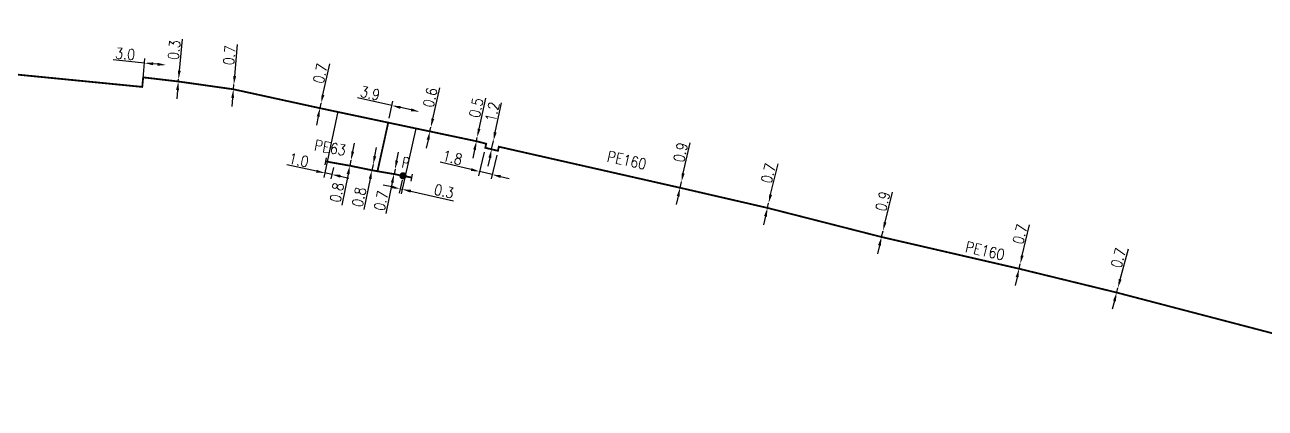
# Model space of a CAD drawing. Header units: millimetres. Extents: x 101000 to 102000, y 121011 to 122007.
# Drawn here: x 101656.4 to 101828.3, y 121724.9 to 121778 of the extents above; entities that cross this region are included whole.
import ezdxf
from ezdxf.enums import TextEntityAlignment as Align

# ---------------------------------------------------------------- set-up
doc = ezdxf.new("R2010")
doc.units = ezdxf.units.MM
doc.header["$PDMODE"] = 34
doc.linetypes.add('L_25_PE', pattern=[2000, 1000, 1000])
doc.layers.get('0').update_dxf_attribs({"linetype": 'CONTINUOUS'})
doc.layers.get('Defpoints').update_dxf_attribs({"linetype": 'CONTINUOUS'})
for name, color, linetype in [('L_150', 1, 'CONTINUOUS'), ('L_300', 7, 'CONTINUOUS'), ('L_340', 7, 'CONTINUOUS')]:
    doc.layers.add(name, color=color, linetype=linetype)
doc.styles.add('G_ROMANS', font='ROMANS.SHX', dxfattribs={"width": 0.75})
doc.styles.get("Standard").update_dxf_attribs({"font": 'romans.shx', "width": 0.85})
doc.dimstyles.get("Standard").update_dxf_attribs({"dimtxt": 1.5, "dimasz": 1.2, "dimexe": 0.625, "dimexo": 0.625, "dimgap": 0.25, "dimtad": 1, "dimdec": 1, "dimzin": 0, "dimdsep": 46, "dimtxsty": 'Standard', "dimcen": -0.5, "dimadec": 0, "dimazin": 0, "dimtfac": 1, "dimtdec": 1, "dimtmove": 0, "dimatfit": 3, "dimfxl": 0, "dimtolj": 1, "dimtzin": 0, "dimarcsym": 0})

# ---------------------------------------------------------------- blocks, each defined once
blk = doc.blocks.new('*D5')
at = {"layer": 'Defpoints', "color": 0, "linetype": 'Continuous', "transparency": 16777216}
for p in [(101699.94, 121766.58), (101699.32, 121758.84), (101698.01, 121757.45)]:
    blk.add_point(p, dxfattribs=at)
at = {"layer": 'L_340', "color": 0, "linetype": 'Continuous', "lineweight": -2, "transparency": 16777216}
for p, q in [((101699.81, 121765.97), (101697.88, 121756.83)), ((101696.83, 121757.69), (101692.73, 121758.56)), ((101698.99, 121757.24), (101698.01, 121757.45)), ((101699.19, 121758.23), (101698.86, 121756.63)), ((101700.16, 121756.99), (101701.33, 121756.74))]:
    blk.add_line(p, q, dxfattribs=at)
at = {"layer": 'L_340', "color": 0, "linetype": 'Continuous', "transparency": 16777216}
for points in [[(101696.87, 121757.89), (101696.79, 121757.5), (101698.01, 121757.45)], [(101700.2, 121757.19), (101700.12, 121756.8), (101698.99, 121757.24)]]:
    blk.add_solid(points, dxfattribs=at)
at = {"layer": 'L_340', "color": 0, "linetype": 'Continuous', "transparency": 16777216, "insert": (101694.4, 121759.23), "char_height": 1.5, "attachment_point": 5, "rotation": 348.0684}
blk.add_mtext('\\A1;1.0', dxfattribs=at)
blk = doc.blocks.new('*D6')
at = {"layer": 'Defpoints', "color": 0, "linetype": 'Continuous', "transparency": 16777216}
for p in [(101701.63, 121759.24), (101701.63, 121759.24), (101701.47, 121758.46)]:
    blk.add_point(p, dxfattribs=at)
at = {"layer": 'L_150', "color": 0, "linetype": 'Continuous', "lineweight": -2, "transparency": 16777216}
for p, q in [((101701.87, 121760.41), (101702.12, 121761.59)), ((101701.63, 121759.24), (101701.47, 121758.46)), ((101702.24, 121759.11), (101702.24, 121759.11)), ((101701.23, 121757.28), (101700.34, 121753)), ((101702.08, 121758.33), (101702.08, 121758.33))]:
    blk.add_line(p, q, dxfattribs=at)
at = {"layer": 'L_150', "color": 0, "linetype": 'Continuous', "transparency": 16777216}
for points in [[(101701.68, 121760.45), (101702.07, 121760.37), (101701.63, 121759.24)], [(101701.03, 121757.32), (101701.42, 121757.24), (101701.47, 121758.46)]]:
    blk.add_solid(points, dxfattribs=at)
at = {"layer": 'L_150', "color": 0, "linetype": 'Continuous', "transparency": 16777216, "insert": (101699.68, 121754.75), "char_height": 1.5, "attachment_point": 5, "rotation": 78.3434}
blk.add_mtext('\\A1;0.8', dxfattribs=at)
blk = doc.blocks.new('*D7')
at = {"layer": 'Defpoints', "color": 0, "linetype": 'Continuous', "transparency": 16777216}
for p in [(101711.12, 121765.94), (101711.12, 121765.94), (101706.79, 121764.43)]:
    blk.add_point(p, dxfattribs=at)
at = {"layer": 'L_150', "color": 0, "linetype": 'Continuous', "lineweight": -2, "transparency": 16777216}
for p, q in [((101707.31, 121766.79), (101702.54, 121767.85)), ((101706.93, 121765.04), (101707.45, 121767.4)), ((101709.95, 121766.2), (101708.49, 121766.53))]:
    blk.add_line(p, q, dxfattribs=at)
at = {"layer": 'L_150', "color": 0, "linetype": 'Continuous', "transparency": 16777216}
for points in [[(101708.53, 121766.72), (101708.44, 121766.33), (101707.31, 121766.79)], [(101709.99, 121766.4), (101709.91, 121766.01), (101711.12, 121765.94)]]:
    blk.add_solid(points, dxfattribs=at)
at = {"layer": 'L_150', "color": 0, "linetype": 'Continuous', "transparency": 16777216, "insert": (101704.28, 121768.49), "char_height": 1.5, "attachment_point": 5, "rotation": 347.4919}
blk.add_mtext('\\A1;3.9', dxfattribs=at)
blk = doc.blocks.new('*D8')
at = {"layer": 'Defpoints', "color": 0, "linetype": 'Continuous', "transparency": 16777216}
for p in [(101710.74, 121764.24), (101708.84, 121757.05), (101708.74, 121755.19)]:
    blk.add_point(p, dxfattribs=at)
at = {"layer": 'L_340', "color": 0, "linetype": 'Continuous', "lineweight": -2, "transparency": 16777216}
for p, q in [((101710.61, 121763.63), (101708.6, 121754.58)), ((101707.27, 121755.51), (101706.1, 121755.77)), ((101708.71, 121756.44), (101708.31, 121754.64)), ((101708.44, 121755.25), (101708.74, 121755.19)), ((101709.91, 121754.93), (101715.85, 121753.61))]:
    blk.add_line(p, q, dxfattribs=at)
at = {"layer": 'L_340', "color": 0, "linetype": 'Continuous', "transparency": 16777216}
for points in [[(101707.32, 121755.71), (101707.23, 121755.32), (101708.44, 121755.25)], [(101709.95, 121755.12), (101709.86, 121754.73), (101708.74, 121755.19)]]:
    blk.add_solid(points, dxfattribs=at)
at = {"layer": 'L_340', "color": 0, "linetype": 'Continuous', "transparency": 16777216, "insert": (101714.52, 121754.93), "char_height": 1.5, "attachment_point": 5, "rotation": 347.4919}
blk.add_mtext('\\A1;0.3', dxfattribs=at)
blk = doc.blocks.new('*D9')
at = {"layer": 'Defpoints', "color": 0, "linetype": 'Continuous', "transparency": 16777216}
for p in [(101704.53, 121757.83), (101704.69, 121758.61), (101704.69, 121758.61)]:
    blk.add_point(p, dxfattribs=at)
at = {"layer": 'L_150', "color": 0, "linetype": 'Continuous', "lineweight": -2, "transparency": 16777216}
for p, q in [((101704.93, 121759.78), (101705.17, 121760.96)), ((101704.69, 121758.61), (101704.53, 121757.83)), ((101704.29, 121756.65), (101703.41, 121752.37))]:
    blk.add_line(p, q, dxfattribs=at)
at = {"layer": 'L_150', "color": 0, "linetype": 'Continuous', "transparency": 16777216}
for points in [[(101704.73, 121759.82), (101705.13, 121759.74), (101704.69, 121758.61)], [(101704.09, 121756.69), (101704.48, 121756.61), (101704.53, 121757.83)]]:
    blk.add_solid(points, dxfattribs=at)
at = {"layer": 'L_150', "color": 0, "linetype": 'Continuous', "transparency": 16777216, "insert": (101702.75, 121754.12), "char_height": 1.5, "attachment_point": 5, "rotation": 78.3988}
blk.add_mtext('\\A1;0.8', dxfattribs=at)
blk = doc.blocks.new('*D10')
at = {"layer": 'Defpoints', "color": 0, "linetype": 'Continuous', "transparency": 16777216}
for p in [(101707.59, 121757.3), (101707.73, 121757.98), (101707.73, 121757.98)]:
    blk.add_point(p, dxfattribs=at)
at = {"layer": 'L_150', "color": 0, "linetype": 'Continuous', "lineweight": -2, "transparency": 16777216}
for p, q in [((101707.98, 121759.16), (101708.22, 121760.33)), ((101707.73, 121757.98), (101707.59, 121757.3)), ((101707.34, 121756.12), (101706.45, 121751.84))]:
    blk.add_line(p, q, dxfattribs=at)
at = {"layer": 'L_150', "color": 0, "linetype": 'Continuous', "transparency": 16777216}
for points in [[(101707.78, 121759.2), (101708.17, 121759.11), (101707.73, 121757.98)], [(101707.15, 121756.16), (101707.54, 121756.08), (101707.59, 121757.3)]]:
    blk.add_solid(points, dxfattribs=at)
at = {"layer": 'L_150', "color": 0, "linetype": 'Continuous', "transparency": 16777216, "insert": (101705.8, 121753.6), "char_height": 1.5, "attachment_point": 5, "rotation": 78.2138}
blk.add_mtext('\\A1;0.7', dxfattribs=at)
blk = doc.blocks.new('L_340_07')
at = {"color": 0, "linetype": 'Continuous', "const_width": 0.25, "flags": 128}
blk.add_lwpolyline([(0, 0), (1.25, 0)], dxfattribs=at)
at = {"color": 0, "linetype": 'Continuous', "flags": 128}
blk.add_lwpolyline([(1.25, -0.5), (1.25, 0.5)], dxfattribs=at)
at = {"color": 0, "linetype": 'Continuous', "style": 'G_ROMANS', "width": 0.75, "flags": 3}
for tag, p in [('DEF_LEG', (0.72, -3.47)), ('DEF_COUP', (0.72, -5.97)), ('DEF_TYPE', (0.72, -8.47))]:
    blk.add_attdef(tag, text='', height=1.2, dxfattribs=at).set_placement(p, align=Align.MIDDLE)
blk = doc.blocks.new('L_300_12')
at = {"color": 0, "linetype": 'Continuous', "const_width": 0.497, "flags": 128}
blk.add_lwpolyline([(-0.25, 0, 1), (0.25, 0, 1)], format="xyb", close=True, dxfattribs=at)
at = {"color": 0, "linetype": 'Continuous', "style": 'G_ROMANS', "width": 0.75}
blk.add_text('P', height=1.5, dxfattribs=at).set_placement((0, 1.85), align=Align.MIDDLE)
at = {"color": 0, "linetype": 'Continuous', "style": 'G_ROMANS', "width": 0.75, "flags": 3}
for tag, p in [('DEF_LEG', (0, -5)), ('DEF_COUP', (0, -7.5)), ('DEF_TYPE', (0, -10))]:
    blk.add_attdef(tag, text='', height=1.2, dxfattribs=at).set_placement(p, align=Align.MIDDLE)
blk = doc.blocks.new('*D483')
at = {"layer": 'Defpoints', "color": 0, "linetype": 'Continuous', "transparency": 16777216}
for p in [(101677.71, 121770.13), (101677.74, 121770.43), (101677.74, 121770.43)]:
    blk.add_point(p, dxfattribs=at)
at = {"layer": 'L_150', "color": 0, "linetype": 'Continuous', "lineweight": -2, "transparency": 16777216}
for p, q in [((101677.86, 121771.62), (101678.27, 121775.98)), ((101677.6, 121768.94), (101677.49, 121767.74)), ((101677.71, 121770.13), (101677.74, 121770.43))]:
    blk.add_line(p, q, dxfattribs=at)
at = {"layer": 'L_150', "color": 0, "linetype": 'Continuous', "transparency": 16777216}
for points in [[(101677.66, 121771.64), (101678.05, 121771.61), (101677.74, 121770.43)], [(101677.4, 121768.96), (101677.8, 121768.92), (101677.71, 121770.13)]]:
    blk.add_solid(points, dxfattribs=at)
at = {"layer": 'L_150', "color": 0, "linetype": 'Continuous', "transparency": 16777216, "insert": (101677.13, 121774.49), "char_height": 1.5, "attachment_point": 5, "rotation": 84.5449}
blk.add_mtext('\\A1;0.3', dxfattribs=at)
blk = doc.blocks.new('*D484')
at = {"layer": 'Defpoints', "color": 0, "linetype": 'Continuous', "transparency": 16777216}
for p in [(101676.01, 121772.41), (101676.01, 121772.41), (101672.71, 121769.38)]:
    blk.add_point(p, dxfattribs=at)
at = {"layer": 'L_150', "color": 0, "linetype": 'Continuous', "lineweight": -2, "transparency": 16777216}
for p, q in [((101673.03, 121772.69), (101668.68, 121773.11)), ((101672.77, 121770.01), (101673.09, 121773.32)), ((101674.82, 121772.52), (101674.22, 121772.58))]:
    blk.add_line(p, q, dxfattribs=at)
at = {"layer": 'L_150', "color": 0, "linetype": 'Continuous', "transparency": 16777216}
for points in [[(101674.24, 121772.78), (101674.2, 121772.38), (101673.03, 121772.69)], [(101674.84, 121772.72), (101674.8, 121772.32), (101676.01, 121772.41)]]:
    blk.add_solid(points, dxfattribs=at)
at = {"layer": 'L_150', "color": 0, "linetype": 'Continuous', "transparency": 16777216, "insert": (101670.35, 121773.95), "char_height": 1.5, "attachment_point": 5, "rotation": 354.5449}
blk.add_mtext('\\A1;3.0', dxfattribs=at)
blk = doc.blocks.new('*D485')
at = {"layer": 'Defpoints', "color": 0, "linetype": 'Continuous', "transparency": 16777216}
for p in [(101685.34, 121769.05), (101685.4, 121769.7), (101685.4, 121769.7)]:
    blk.add_point(p, dxfattribs=at)
at = {"layer": 'L_150', "color": 0, "linetype": 'Continuous', "lineweight": -2, "transparency": 16777216}
for p, q in [((101685.52, 121770.89), (101685.93, 121775.24)), ((101685.34, 121769.05), (101685.4, 121769.7)), ((101685.23, 121767.86), (101685.11, 121766.66))]:
    blk.add_line(p, q, dxfattribs=at)
at = {"layer": 'L_150', "color": 0, "linetype": 'Continuous', "transparency": 16777216}
for points in [[(101685.32, 121770.91), (101685.72, 121770.87), (101685.4, 121769.7)], [(101685.03, 121767.87), (101685.42, 121767.84), (101685.34, 121769.05)]]:
    blk.add_solid(points, dxfattribs=at)
at = {"layer": 'L_150', "color": 0, "linetype": 'Continuous', "transparency": 16777216, "insert": (101684.79, 121773.76), "char_height": 1.5, "attachment_point": 5, "rotation": 84.5169}
blk.add_mtext('\\A1;0.7', dxfattribs=at)
blk = doc.blocks.new('*D486')
at = {"layer": 'Defpoints', "color": 0, "linetype": 'Continuous', "transparency": 16777216}
for p in [(101697.34, 121766.43), (101697.49, 121767.12), (101697.49, 121767.12)]:
    blk.add_point(p, dxfattribs=at)
at = {"layer": 'L_150', "color": 0, "linetype": 'Continuous', "lineweight": -2, "transparency": 16777216}
for p, q in [((101697.75, 121768.29), (101698.7, 121772.56)), ((101697.34, 121766.43), (101697.49, 121767.12)), ((101697.08, 121765.26), (101696.83, 121764.09))]:
    blk.add_line(p, q, dxfattribs=at)
at = {"layer": 'L_150', "color": 0, "linetype": 'Continuous', "transparency": 16777216}
for points in [[(101697.56, 121768.33), (101697.95, 121768.25), (101697.49, 121767.12)], [(101696.89, 121765.31), (101697.28, 121765.22), (101697.34, 121766.43)]]:
    blk.add_solid(points, dxfattribs=at)
at = {"layer": 'L_150', "color": 0, "linetype": 'Continuous', "transparency": 16777216, "insert": (101697.38, 121771.23), "char_height": 1.5, "attachment_point": 5, "rotation": 77.549}
blk.add_mtext('\\A1;0.7', dxfattribs=at)
blk = doc.blocks.new('*D487')
at = {"layer": 'Defpoints', "color": 0, "linetype": 'Continuous', "transparency": 16777216}
for p in [(101712.7, 121763.8), (101712.7, 121763.8), (101712.57, 121763.21)]:
    blk.add_point(p, dxfattribs=at)
at = {"layer": 'L_150', "color": 0, "linetype": 'Continuous', "lineweight": -2, "transparency": 16777216}
for p, q in [((101712.96, 121764.97), (101713.92, 121769.23)), ((101712.57, 121763.21), (101712.7, 121763.8)), ((101712.31, 121762.04), (101712.04, 121760.87))]:
    blk.add_line(p, q, dxfattribs=at)
at = {"layer": 'L_150', "color": 0, "linetype": 'Continuous', "transparency": 16777216}
for points in [[(101712.77, 121765.01), (101713.16, 121764.92), (101712.7, 121763.8)], [(101712.11, 121762.09), (101712.5, 121762), (101712.57, 121763.21)]]:
    blk.add_solid(points, dxfattribs=at)
at = {"layer": 'L_150', "color": 0, "linetype": 'Continuous', "transparency": 16777216, "insert": (101712.6, 121767.91), "char_height": 1.5, "attachment_point": 5, "rotation": 77.3141}
blk.add_mtext('\\A1;0.6', dxfattribs=at)
blk = doc.blocks.new('*D488')
at = {"layer": 'Defpoints', "color": 0, "linetype": 'Continuous', "transparency": 16777216}
for p in [(101719.12, 121762.39), (101719.12, 121762.39), (101719.01, 121761.85)]:
    blk.add_point(p, dxfattribs=at)
at = {"layer": 'L_150', "color": 0, "linetype": 'Continuous', "lineweight": -2, "transparency": 16777216}
for p, q in [((101719.37, 121763.56), (101720.29, 121767.83)), ((101719.01, 121761.85), (101719.12, 121762.39)), ((101718.75, 121760.68), (101718.5, 121759.5))]:
    blk.add_line(p, q, dxfattribs=at)
at = {"layer": 'L_150', "color": 0, "linetype": 'Continuous', "transparency": 16777216}
for points in [[(101719.18, 121763.6), (101719.57, 121763.52), (101719.12, 121762.39)], [(101718.56, 121760.72), (101718.95, 121760.63), (101719.01, 121761.85)]]:
    blk.add_solid(points, dxfattribs=at)
at = {"layer": 'L_150', "color": 0, "linetype": 'Continuous', "transparency": 16777216, "insert": (101718.98, 121766.49), "char_height": 1.5, "attachment_point": 5, "rotation": 77.8939}
blk.add_mtext('\\A1;0.5', dxfattribs=at)
blk = doc.blocks.new('*D489')
at = {"layer": 'Defpoints', "color": 0, "linetype": 'Continuous', "transparency": 16777216}
for p in [(101721.11, 121760.73), (101721.36, 121761.91), (101721.36, 121761.91)]:
    blk.add_point(p, dxfattribs=at)
at = {"layer": 'L_150', "color": 0, "linetype": 'Continuous', "lineweight": -2, "transparency": 16777216}
for p, q in [((101721.62, 121763.08), (101722.49, 121767.18)), ((101721.11, 121760.73), (101721.36, 121761.91)), ((101720.86, 121759.56), (101720.61, 121758.39))]:
    blk.add_line(p, q, dxfattribs=at)
at = {"layer": 'L_150', "color": 0, "linetype": 'Continuous', "transparency": 16777216}
for points in [[(101721.42, 121763.12), (101721.81, 121763.04), (101721.36, 121761.91)], [(101720.67, 121759.6), (101721.06, 121759.52), (101721.11, 121760.73)]]:
    blk.add_solid(points, dxfattribs=at)
at = {"layer": 'L_150', "color": 0, "linetype": 'Continuous', "transparency": 16777216, "insert": (101721.2, 121765.92), "char_height": 1.5, "attachment_point": 5, "rotation": 77.8939}
blk.add_mtext('\\A1;1.2', dxfattribs=at)
blk = doc.blocks.new('*D490')
at = {"layer": 'Defpoints', "color": 0, "linetype": 'Continuous', "transparency": 16777216}
for p in [(101747.22, 121755.4), (101747.41, 121756.24), (101747.41, 121756.24)]:
    blk.add_point(p, dxfattribs=at)
at = {"layer": 'L_150', "color": 0, "linetype": 'Continuous', "lineweight": -2, "transparency": 16777216}
for p, q in [((101747.67, 121757.41), (101748.61, 121761.61)), ((101747.22, 121755.4), (101747.41, 121756.24)), ((101746.95, 121754.23), (101746.69, 121753.06))]:
    blk.add_line(p, q, dxfattribs=at)
at = {"layer": 'L_150', "color": 0, "linetype": 'Continuous', "transparency": 16777216}
for points in [[(101747.47, 121757.45), (101747.86, 121757.36), (101747.41, 121756.24)], [(101746.76, 121754.27), (101747.15, 121754.18), (101747.22, 121755.4)]]:
    blk.add_solid(points, dxfattribs=at)
at = {"layer": 'L_150', "color": 0, "linetype": 'Continuous', "transparency": 16777216, "insert": (101747.3, 121760.31), "char_height": 1.5, "attachment_point": 5, "rotation": 77.3392}
blk.add_mtext('\\A1;0.9', dxfattribs=at)
blk = doc.blocks.new('*D491')
at = {"layer": 'Defpoints', "color": 0, "linetype": 'Continuous', "transparency": 16777216}
for p in [(101775.13, 121748.58), (101775.34, 121749.45), (101775.34, 121749.45)]:
    blk.add_point(p, dxfattribs=at)
at = {"layer": 'L_150', "color": 0, "linetype": 'Continuous', "lineweight": -2, "transparency": 16777216}
for p, q in [((101775.62, 121750.62), (101776.64, 121754.81)), ((101775.13, 121748.58), (101775.34, 121749.45)), ((101774.84, 121747.41), (101774.56, 121746.24))]:
    blk.add_line(p, q, dxfattribs=at)
at = {"layer": 'L_150', "color": 0, "linetype": 'Continuous', "transparency": 16777216}
for points in [[(101775.43, 121750.66), (101775.82, 121750.57), (101775.34, 121749.45)], [(101774.65, 121747.46), (101775.04, 121747.36), (101775.13, 121748.58)]]:
    blk.add_solid(points, dxfattribs=at)
at = {"layer": 'L_150', "color": 0, "linetype": 'Continuous', "transparency": 16777216, "insert": (101775.3, 121753.53), "char_height": 1.5, "attachment_point": 5, "rotation": 76.3518}
blk.add_mtext('\\A1;0.9', dxfattribs=at)
blk = doc.blocks.new('*D492')
at = {"layer": 'Defpoints', "color": 0, "linetype": 'Continuous', "transparency": 16777216}
for p in [(101794.19, 121744.18), (101794.35, 121744.86), (101794.35, 121744.86)]:
    blk.add_point(p, dxfattribs=at)
at = {"layer": 'L_150', "color": 0, "linetype": 'Continuous', "lineweight": -2, "transparency": 16777216}
for p, q in [((101794.63, 121746.02), (101795.65, 121750.27)), ((101794.19, 121744.18), (101794.35, 121744.86)), ((101793.91, 121743.01), (101793.63, 121741.84))]:
    blk.add_line(p, q, dxfattribs=at)
at = {"layer": 'L_150', "color": 0, "linetype": 'Continuous', "transparency": 16777216}
for points in [[(101794.44, 121746.07), (101794.82, 121745.98), (101794.35, 121744.86)], [(101793.71, 121743.05), (101794.1, 121742.96), (101794.19, 121744.18)]]:
    blk.add_solid(points, dxfattribs=at)
at = {"layer": 'L_150', "color": 0, "linetype": 'Continuous', "transparency": 16777216, "insert": (101794.31, 121748.96), "char_height": 1.5, "attachment_point": 5, "rotation": 76.5047}
blk.add_mtext('\\A1;0.7', dxfattribs=at)
blk = doc.blocks.new('*D493')
at = {"layer": 'Defpoints', "color": 0, "linetype": 'Continuous', "transparency": 16777216}
for p in [(101807.89, 121741.55), (101807.89, 121741.55), (101807.71, 121740.88)]:
    blk.add_point(p, dxfattribs=at)
at = {"layer": 'L_150', "color": 0, "linetype": 'Continuous', "lineweight": -2, "transparency": 16777216}
for p, q in [((101808.2, 121742.71), (101809.33, 121746.93)), ((101807.28, 121741.71), (101807.28, 121741.71)), ((101807.71, 121740.88), (101807.89, 121741.55)), ((101807.1, 121741.04), (101807.1, 121741.04)), ((101807.39, 121739.72), (101807.08, 121738.56))]:
    blk.add_line(p, q, dxfattribs=at)
at = {"layer": 'L_150', "color": 0, "linetype": 'Continuous', "transparency": 16777216}
for points in [[(101808, 121742.76), (101808.39, 121742.66), (101807.89, 121741.55)], [(101807.2, 121739.77), (101807.59, 121739.67), (101807.71, 121740.88)]]:
    blk.add_solid(points, dxfattribs=at)
at = {"layer": 'L_150', "color": 0, "linetype": 'Continuous', "transparency": 16777216, "insert": (101807.95, 121745.66), "char_height": 1.5, "attachment_point": 5, "rotation": 74.9911}
blk.add_mtext('\\A1;0.7', dxfattribs=at)
blk = doc.blocks.new('*D521')
at = {"layer": 'Defpoints', "color": 0, "linetype": 'Continuous', "transparency": 16777216}
for p in [(101759.33, 121752.61), (101759.49, 121753.29), (101759.49, 121753.29)]:
    blk.add_point(p, dxfattribs=at)
at = {"layer": 'L_150', "color": 0, "linetype": 'Continuous', "lineweight": -2, "transparency": 16777216}
for p, q in [((101759.77, 121754.46), (101760.79, 121758.71)), ((101759.33, 121752.61), (101759.49, 121753.29)), ((101759.05, 121751.45), (101758.77, 121750.28))]:
    blk.add_line(p, q, dxfattribs=at)
at = {"layer": 'L_150', "color": 0, "linetype": 'Continuous', "transparency": 16777216}
for points in [[(101759.58, 121754.51), (101759.97, 121754.41), (101759.49, 121753.29)], [(101758.86, 121751.49), (101759.25, 121751.4), (101759.33, 121752.61)]]:
    blk.add_solid(points, dxfattribs=at)
at = {"layer": 'L_150', "color": 0, "linetype": 'Continuous', "transparency": 16777216, "insert": (101759.45, 121757.4), "char_height": 1.5, "attachment_point": 5, "rotation": 76.5151}
blk.add_mtext('\\A1;0.7', dxfattribs=at)
blk = doc.blocks.new('*D405')
at = {"layer": 'Defpoints', "color": 0, "linetype": 'Continuous', "transparency": 16777216}
for p in [(101720.24, 121760.94), (101721.99, 121760.52), (101719.45, 121757.65)]:
    blk.add_point(p, dxfattribs=at)
at = {"layer": 'L_150', "color": 0, "linetype": 'Continuous', "lineweight": -2, "transparency": 16777216}
for p, q in [((101718.28, 121757.93), (101714, 121758.95)), ((101720.09, 121760.33), (101719.3, 121757.04)), ((101721.84, 121759.91), (101721.05, 121756.62)), ((101721.2, 121757.23), (101719.45, 121757.65)), ((101722.36, 121756.95), (101723.53, 121756.67))]:
    blk.add_line(p, q, dxfattribs=at)
at = {"layer": 'L_150', "color": 0, "linetype": 'Continuous', "transparency": 16777216}
for points in [[(101718.33, 121758.12), (101718.23, 121757.73), (101719.45, 121757.65)], [(101722.41, 121757.14), (101722.32, 121756.75), (101721.2, 121757.23)]]:
    blk.add_solid(points, dxfattribs=at)
at = {"layer": 'L_150', "color": 0, "linetype": 'Continuous', "transparency": 16777216, "insert": (101715.69, 121759.58), "char_height": 1.5, "attachment_point": 5, "rotation": 346.519}
blk.add_mtext('\\A1;1.8', dxfattribs=at)

msp = doc.modelspace()

# ---------------------------------------------------------------- linework, layer by layer
at = {"layer": 'L_150', "linetype": 'L_25_PE', "const_width": 0.25, "flags": 128}
for points in [[(101605.54, 121772.29), (101605.64, 121777.8), (101612.74, 121774.85), (101614.71, 121774.69), (101623.41, 121773.99), (101639.49, 121772.65), (101672.71, 121769.38), (101672.84, 121770.7), (101677.71, 121770.13), (101685.34, 121769.05), (101697.34, 121766.43), (101706.79, 121764.43), (101712.57, 121763.21), (101719.01, 121761.85), (101720.36, 121761.51), (101720.24, 121760.94), (101721.11, 121760.73), (101721.99, 121760.52), (101722.11, 121761.09), (101747.22, 121755.4), (101759.33, 121752.61), (101775.13, 121748.58), (101794.19, 121744.18), (101807.71, 121740.88), (101859.44, 121727.35), (101861.25, 121728.07), (101871.63, 121727.08), (101872.12, 121727.03), (101873.06, 121724.98)], [(101705.3, 121757.69), (101706.79, 121764.43), (101706.79, 121764.43)], [(101699.32, 121758.84), (101701.47, 121758.46), (101704.53, 121757.83), (101705.3, 121757.69), (101707.59, 121757.3), (101708.84, 121757.05)]]:
    msp.add_lwpolyline(points, dxfattribs=at)

# ---------------------------------------------------------------- block references
at = {"layer": 'L_300', "rotation": 348.9324873364411}
msp.add_blockref('L_300_12', (101708.84, 121757.05), dxfattribs=at)
at = {"layer": 'L_340'}
for p, rotation in [((101699.32, 121758.84), 169.7988146880904), ((101708.84, 121757.05), 348.932487338434)]:
    msp.add_blockref('L_340_07', p, dxfattribs=dict(at, rotation=rotation))

# ---------------------------------------------------------------- texts
at = {"layer": 'L_150', "linetype": 'Continuous', "width": 0.85}
for s, rotation, p in [('PE63', 349.9383, (101698.75, 121760.94)), ('PE160', 347.7938, (101739.85, 121759.21)), ('PE160', 347.2247, (101789.48, 121746.66))]:
    msp.add_text(s, height=1.5, rotation=rotation, dxfattribs=at).set_placement(p, align=Align.MIDDLE)

# ---------------------------------------------------------------- dimensions: what is measured, and where the dimension line sits
at = {"layer": 'L_150', "linetype": 'Continuous'}
for base, p1, p2, angle, picture, middle in [((101677.74, 121770.43), (101677.71, 121770.13), (101677.74, 121770.43), 264.5449, '*D483', (101678.12, 121774.4)), ((101676.01, 121772.41), (101672.71, 121769.38), (101676.01, 121772.41), 174.5449, '*D484', (101670.25, 121772.96)), ((101685.4018, 121769.6966), (101685.3397, 121769.0496), (101685.4018, 121769.6966), 264.5169, '*D485', (101685.7827, 121773.6641)), ((101697.49, 121767.12), (101697.34, 121766.43), (101697.49, 121767.12), 257.549, '*D486', (101698.35, 121771.01)), ((101711.12, 121765.94), (101706.79, 121764.43), (101711.12, 121765.94), 167.4919, '*D7', (101704.06, 121767.51)), ((101712.7, 121763.8), (101712.57, 121763.21), (101712.7, 121763.8), 257.3141, '*D487', (101713.58, 121767.69)), ((101721.36, 121761.91), (101721.11, 121760.73), (101721.36, 121761.91), 257.8939, '*D489', (101722.18, 121765.71)), ((101701.63, 121759.24), (101701.47, 121758.46), (101701.63, 121759.24), 258.3434, '*D6', (101700.66, 121754.55)), ((101704.69, 121758.61), (101704.53, 121757.83), (101704.69, 121758.61), 258.3988, '*D9', (101703.73, 121753.92)), ((101719.45, 121757.65), (101721.99, 121760.52), (101720.24, 121760.94), 346.519, '*D405', (101715.46, 121758.6)), ((101747.41, 121756.24), (101747.22, 121755.4), (101747.41, 121756.24), 257.3392, '*D490', (101748.27, 121760.1)), ((101707.73, 121757.98), (101707.59, 121757.3), (101707.73, 121757.98), 258.2138, '*D10', (101706.77, 121753.39)), ((101759.49, 121753.29), (101759.33, 121752.61), (101759.49, 121753.29), 256.5151, '*D521', (101760.42, 121757.17)), ((101775.34, 121749.45), (101775.13, 121748.58), (101775.34, 121749.45), 256.3518, '*D491', (101776.27, 121753.29)), ((101794.35, 121744.86), (101794.19, 121744.18), (101794.35, 121744.86), 256.5047, '*D492', (101795.28, 121748.73)), ((101807.89, 121741.55), (101807.71, 121740.88), (101807.89, 121741.55), 254.9911, '*D493', (101808.92, 121745.4))]:
    dim = msp.add_linear_dim(base=base, p1=p1, p2=p2, angle=angle, dimstyle='Standard', dxfattribs=at)
    dim.commit()
    dim.dimension.update_dxf_attribs({"geometry": picture, "text_midpoint": middle, "dimtype": 160})
dim = msp.add_linear_dim(base=(101719.12, 121762.39), p1=(101719.01, 121761.85), p2=(101719.12, 121762.39), angle=257.8939, text='0.5', dimstyle='Standard', dxfattribs=at)
dim.commit()
dim.dimension.update_dxf_attribs({"geometry": '*D488', "text_midpoint": (101719.96, 121766.28), "dimtype": 160})
at = {"layer": 'L_340', "linetype": 'Continuous'}
for base, p1, p2, angle, picture, middle in [((101698.01, 121757.45), (101699.32, 121758.84), (101699.94, 121766.58), 348.0684, '*D5', (101694.2, 121758.25)), ((101708.74, 121755.19), (101708.84, 121757.05), (101710.74, 121764.24), 167.4919, '*D8', (101714.3, 121753.95))]:
    dim = msp.add_linear_dim(base=base, p1=p1, p2=p2, angle=angle, dimstyle='Standard', dxfattribs=at)
    dim.commit()
    dim.dimension.update_dxf_attribs({"geometry": picture, "text_midpoint": middle, "dimtype": 160})

doc.saveas('drawing.dxf')
